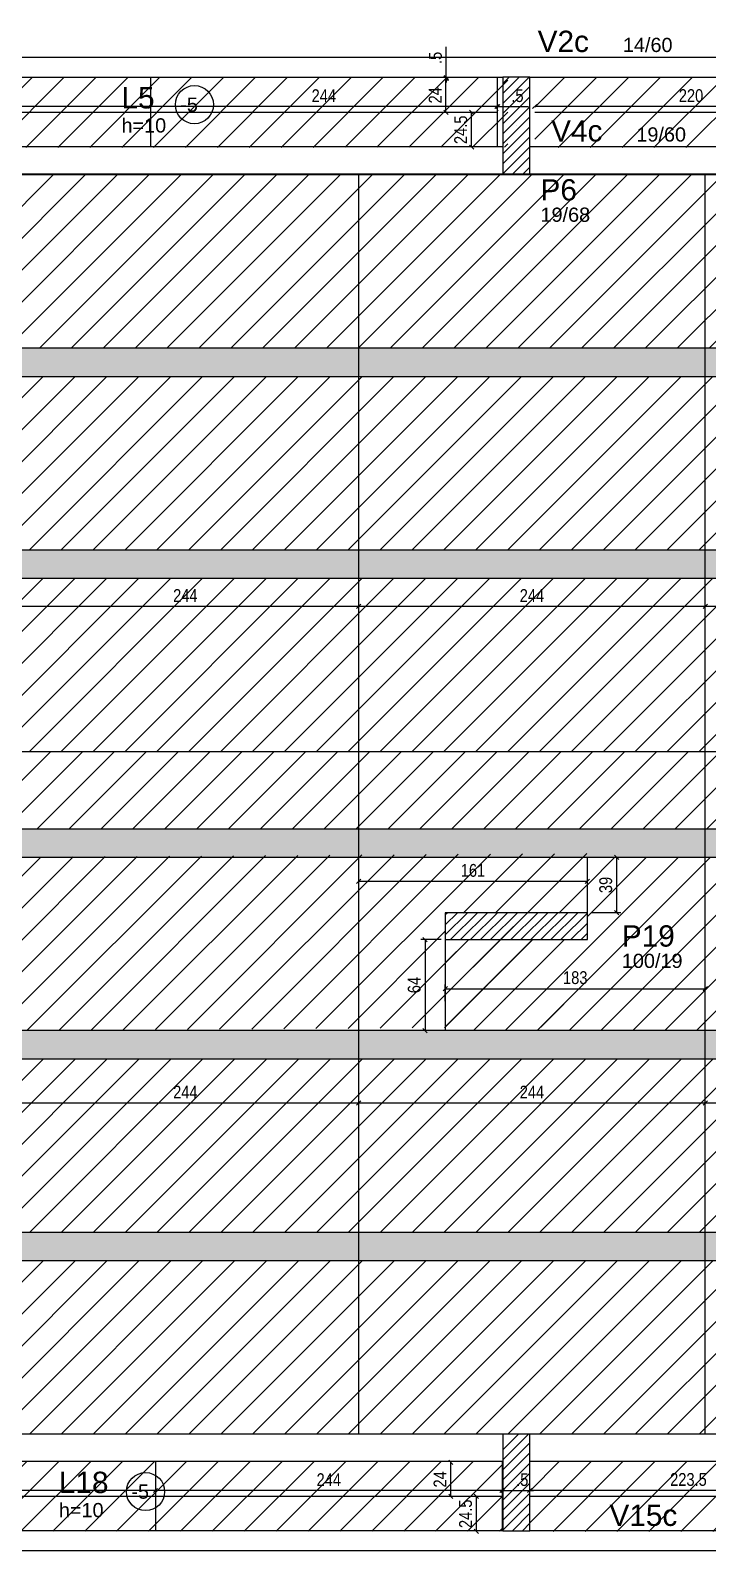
# Model space of a CAD drawing. Extents: x 2335 to 8663, y 180 to 3801.
# Drawn here: x 6322 to 6799, y 1742 to 2812 of the extents above; entities that cross this region are included whole.
import ezdxf

# ---------------------------------------------------------------- set-up
doc = ezdxf.new("R2010")
doc.units = 0
for name, color, linetype in [('3', 3, 'Continuous'), ('4', 4, 'Continuous'), ('8', 8, 'Continuous'), ('ES-VIGA', 3, 'Continuous'), ('L-D', 2, 'Continuous'), ('L-N', 4, 'Continuous'), ('Painéis', 200, 'Continuous'), ('Pilares', 5, 'Continuous'), ('VIG-D', 2, 'Continuous')]:
    doc.layers.add(name, color=color, linetype=linetype)
doc.layers.add('Hachura', color=251, linetype='Continuous', lineweight=9)
doc.layers.add('REAPROVEITAMENTO', color=251, linetype='Continuous', lineweight=9)
doc.styles.add('COTA TECNICA-50', font='techl___.ttf', dxfattribs={"height": 9})
doc.styles.get("Standard").update_dxf_attribs({"font": 'arial.ttf'})
doc.dimstyles.new('COTA PAINEL-50', dxfattribs={"dimtxt": 9, "dimasz": 3, "dimexe": 3, "dimexo": 3, "dimgap": 3, "dimtad": 1, "dimdec": 1, "dimzin": 12, "dimdsep": 46, "dimtxsty": 'COTA TECNICA-50', "dimblk1": 'OBLIQUE', "dimblk2": 'OBLIQUE', "dimsah": 1, "dimcen": 0.9, "dimclrd": 4, "dimclre": 4, "dimclrt": 240, "dimadec": 1, "dimazin": 3, "dimtfac": 1, "dimtdec": 1, "dimtmove": 0, "dimatfit": 3, "dimfxl": 1, "dimtolj": 1, "dimtzin": 12, "dimarcsym": 0})
pattern_1 = [(45, (-39.48, -210.253), (-11.22532, 11.22532), [])]

# ---------------------------------------------------------------- blocks, each defined once
blk = doc.blocks.new('_Oblique')
at = {"color": 0, "linetype": 'ByBlock', "lineweight": -2}
blk.add_line((-0.5, -0.5), (0.5, 0.5), dxfattribs=at)
blk = doc.blocks.new('*D251')
at = {"layer": 'Defpoints', "color": 0, "transparency": 16777216}
for p in [(6714.4, 2230), (6735.1, 2230), (6714.4, 2191)]:
    blk.add_point(p, dxfattribs=at)
at = {"layer": 'Painéis', "color": 4, "lineweight": -2, "transparency": 16777216}
for p, q in [((6717.4, 2230), (6738.1, 2230)), ((6735.1, 2191), (6735.1, 2230)), ((6717.4, 2191), (6738.1, 2191))]:
    blk.add_line(p, q, dxfattribs=at)
at = {"layer": 'Painéis', "color": 4, "lineweight": -2, "transparency": 16777216, "xscale": 3, "yscale": 3, "zscale": 3}
for p, rotation in [((6735.1, 2230), 90), ((6735.1, 2191), 270)]:
    blk.add_blockref('_Oblique', p, dxfattribs=dict(at, rotation=rotation))
at = {"layer": 'Painéis', "color": 240, "transparency": 16777216, "insert": (6727.4, 2210.5), "char_height": 9, "attachment_point": 5, "rotation": 90, "style": 'COTA TECNICA-50'}
blk.add_mtext('\\A1;39', dxfattribs=at)
blk = doc.blocks.new('*D207')
at = {"layer": 'Defpoints', "color": 0, "transparency": 16777216}
for p in [(6309.4, 2057.1), (6553.4, 2057.1), (6553.4, 2057.1)]:
    blk.add_point(p, dxfattribs=at)
at = {"layer": 'Painéis', "color": 4, "lineweight": -2, "transparency": 16777216}
blk.add_line((6309.4, 2057.1), (6553.4, 2057.1), dxfattribs=at)
at = {"layer": 'Painéis', "color": 4, "lineweight": -2, "transparency": 16777216, "xscale": 3, "yscale": 3, "zscale": 3, "rotation": 180}
blk.add_blockref('_Oblique', (6309.4, 2057.1), dxfattribs=at)
at = {"layer": 'Painéis', "color": 4, "lineweight": -2, "transparency": 16777216, "xscale": 3, "yscale": 3, "zscale": 3}
blk.add_blockref('_Oblique', (6553.4, 2057.1), dxfattribs=at)
at = {"layer": 'Painéis', "color": 240, "transparency": 16777216, "insert": (6431.4, 2064.7), "char_height": 9, "attachment_point": 5, "style": 'COTA TECNICA-50'}
blk.add_mtext('\\A1;244', dxfattribs=at)
blk = doc.blocks.new('*D208')
at = {"layer": 'Defpoints', "color": 0, "transparency": 16777216}
for p in [(6553.4, 2057.1), (6797.4, 2057.1), (6797.4, 2057.1)]:
    blk.add_point(p, dxfattribs=at)
at = {"layer": 'Painéis', "color": 4, "lineweight": -2, "transparency": 16777216}
blk.add_line((6553.4, 2057.1), (6797.4, 2057.1), dxfattribs=at)
at = {"layer": 'Painéis', "color": 4, "lineweight": -2, "transparency": 16777216, "xscale": 3, "yscale": 3, "zscale": 3, "rotation": 180}
blk.add_blockref('_Oblique', (6553.4, 2057.1), dxfattribs=at)
at = {"layer": 'Painéis', "color": 4, "lineweight": -2, "transparency": 16777216, "xscale": 3, "yscale": 3, "zscale": 3}
blk.add_blockref('_Oblique', (6797.4, 2057.1), dxfattribs=at)
at = {"layer": 'Painéis', "color": 240, "transparency": 16777216, "insert": (6675.4, 2064.7), "char_height": 9, "attachment_point": 5, "style": 'COTA TECNICA-50'}
blk.add_mtext('\\A1;244', dxfattribs=at)
blk = doc.blocks.new('*D209')
at = {"layer": 'Defpoints', "color": 0, "transparency": 16777216}
for p in [(6797.4, 2057.1), (7041.4, 2057.1), (7041.4, 2057.1)]:
    blk.add_point(p, dxfattribs=at)
at = {"layer": 'Painéis', "color": 4, "lineweight": -2, "transparency": 16777216}
blk.add_line((6797.4, 2057.1), (7041.4, 2057.1), dxfattribs=at)
at = {"layer": 'Painéis', "color": 4, "lineweight": -2, "transparency": 16777216, "xscale": 3, "yscale": 3, "zscale": 3, "rotation": 180}
blk.add_blockref('_Oblique', (6797.4, 2057.1), dxfattribs=at)
at = {"layer": 'Painéis', "color": 4, "lineweight": -2, "transparency": 16777216, "xscale": 3, "yscale": 3, "zscale": 3}
blk.add_blockref('_Oblique', (7041.4, 2057.1), dxfattribs=at)
at = {"layer": 'Painéis', "color": 240, "transparency": 16777216, "insert": (6919.4, 2064.7), "char_height": 9, "attachment_point": 5, "style": 'COTA TECNICA-50'}
blk.add_mtext('\\A1;244', dxfattribs=at)
blk = doc.blocks.new('*D58')
at = {"layer": 'Defpoints', "color": 0, "transparency": 16777216}
for p in [(6309.4, 2406.6), (6553.4, 2406.6), (6553.4, 2406.6)]:
    blk.add_point(p, dxfattribs=at)
at = {"layer": 'Painéis', "color": 4, "lineweight": -2, "transparency": 16777216}
blk.add_line((6309.4, 2406.6), (6553.4, 2406.6), dxfattribs=at)
at = {"layer": 'Painéis', "color": 4, "lineweight": -2, "transparency": 16777216, "xscale": 3, "yscale": 3, "zscale": 3, "rotation": 180}
blk.add_blockref('_Oblique', (6309.4, 2406.6), dxfattribs=at)
at = {"layer": 'Painéis', "color": 4, "lineweight": -2, "transparency": 16777216, "xscale": 3, "yscale": 3, "zscale": 3}
blk.add_blockref('_Oblique', (6553.4, 2406.6), dxfattribs=at)
at = {"layer": 'Painéis', "color": 240, "transparency": 16777216, "insert": (6431.4, 2414.2), "char_height": 9, "attachment_point": 5, "style": 'COTA TECNICA-50'}
blk.add_mtext('\\A1;244', dxfattribs=at)
blk = doc.blocks.new('*D59')
at = {"layer": 'Defpoints', "color": 0, "transparency": 16777216}
for p in [(6553.4, 2406.6), (6797.4, 2406.6), (6797.4, 2406.6)]:
    blk.add_point(p, dxfattribs=at)
at = {"layer": 'Painéis', "color": 4, "lineweight": -2, "transparency": 16777216}
blk.add_line((6553.4, 2406.6), (6797.4, 2406.6), dxfattribs=at)
at = {"layer": 'Painéis', "color": 4, "lineweight": -2, "transparency": 16777216, "xscale": 3, "yscale": 3, "zscale": 3, "rotation": 180}
blk.add_blockref('_Oblique', (6553.4, 2406.6), dxfattribs=at)
at = {"layer": 'Painéis', "color": 4, "lineweight": -2, "transparency": 16777216, "xscale": 3, "yscale": 3, "zscale": 3}
blk.add_blockref('_Oblique', (6797.4, 2406.6), dxfattribs=at)
at = {"layer": 'Painéis', "color": 240, "transparency": 16777216, "insert": (6675.4, 2414.2), "char_height": 9, "attachment_point": 5, "style": 'COTA TECNICA-50'}
blk.add_mtext('\\A1;244', dxfattribs=at)
blk = doc.blocks.new('*D60')
at = {"layer": 'Defpoints', "color": 0, "transparency": 16777216}
for p in [(6797.4, 2406.6), (7041.4, 2406.6), (7041.4, 2406.6)]:
    blk.add_point(p, dxfattribs=at)
at = {"layer": 'Painéis', "color": 4, "lineweight": -2, "transparency": 16777216}
blk.add_line((6797.4, 2406.6), (7041.4, 2406.6), dxfattribs=at)
at = {"layer": 'Painéis', "color": 4, "lineweight": -2, "transparency": 16777216, "xscale": 3, "yscale": 3, "zscale": 3, "rotation": 180}
blk.add_blockref('_Oblique', (6797.4, 2406.6), dxfattribs=at)
at = {"layer": 'Painéis', "color": 4, "lineweight": -2, "transparency": 16777216, "xscale": 3, "yscale": 3, "zscale": 3}
blk.add_blockref('_Oblique', (7041.4, 2406.6), dxfattribs=at)
at = {"layer": 'Painéis', "color": 240, "transparency": 16777216, "insert": (6919.4, 2414.2), "char_height": 9, "attachment_point": 5, "style": 'COTA TECNICA-50'}
blk.add_mtext('\\A1;244', dxfattribs=at)
blk = doc.blocks.new('*D213')
at = {"layer": 'Defpoints', "color": 0, "transparency": 16777216}
for p in [(6553.4, 2213.1), (6714.4, 2213.2), (6714.4, 2213.1)]:
    blk.add_point(p, dxfattribs=at)
at = {"layer": 'Painéis', "color": 4, "lineweight": -2, "transparency": 16777216}
for p, q in [((6553.4, 2213.1), (6714.4, 2213.1)), ((6714.4, 2210.2), (6714.4, 2210.1))]:
    blk.add_line(p, q, dxfattribs=at)
at = {"layer": 'Painéis', "color": 4, "lineweight": -2, "transparency": 16777216, "xscale": 3, "yscale": 3, "zscale": 3, "rotation": 180}
blk.add_blockref('_Oblique', (6553.4, 2213.1), dxfattribs=at)
at = {"layer": 'Painéis', "color": 4, "lineweight": -2, "transparency": 16777216, "xscale": 3, "yscale": 3, "zscale": 3}
blk.add_blockref('_Oblique', (6714.4, 2213.1), dxfattribs=at)
at = {"layer": 'Painéis', "color": 240, "transparency": 16777216, "insert": (6633.9, 2220.7), "char_height": 9, "attachment_point": 5, "style": 'COTA TECNICA-50'}
blk.add_mtext('\\A1;161', dxfattribs=at)
blk = doc.blocks.new('*D215')
at = {"layer": 'Defpoints', "color": 0, "transparency": 16777216}
for p in [(6614.4, 2172), (6600.2, 2108), (6614.4, 2108)]:
    blk.add_point(p, dxfattribs=at)
at = {"layer": 'Painéis', "color": 4, "lineweight": -2, "transparency": 16777216}
for p, q in [((6611.4, 2172), (6597.2, 2172)), ((6600.2, 2172), (6600.2, 2108)), ((6611.4, 2108), (6597.2, 2108))]:
    blk.add_line(p, q, dxfattribs=at)
at = {"layer": 'Painéis', "color": 4, "lineweight": -2, "transparency": 16777216, "xscale": 3, "yscale": 3, "zscale": 3}
for p, rotation in [((6600.2, 2172), 90), ((6600.2, 2108), 270)]:
    blk.add_blockref('_Oblique', p, dxfattribs=dict(at, rotation=rotation))
at = {"layer": 'Painéis', "color": 240, "transparency": 16777216, "insert": (6592.6, 2140), "char_height": 9, "attachment_point": 5, "rotation": 90, "style": 'COTA TECNICA-50'}
blk.add_mtext('\\A1;64', dxfattribs=at)
blk = doc.blocks.new('*D216')
at = {"layer": 'Defpoints', "color": 0, "transparency": 16777216}
for p in [(6797.4, 2137.5), (6614.4, 2125.6), (6797.4, 2125.6)]:
    blk.add_point(p, dxfattribs=at)
at = {"layer": 'Painéis', "color": 4, "lineweight": -2, "transparency": 16777216}
for p, q in [((6614.4, 2128.6), (6614.4, 2140.5)), ((6797.4, 2128.6), (6797.4, 2140.5)), ((6614.4, 2137.5), (6797.4, 2137.5))]:
    blk.add_line(p, q, dxfattribs=at)
at = {"layer": 'Painéis', "color": 4, "lineweight": -2, "transparency": 16777216, "xscale": 3, "yscale": 3, "zscale": 3, "rotation": 180}
blk.add_blockref('_Oblique', (6614.4, 2137.5), dxfattribs=at)
at = {"layer": 'Painéis', "color": 4, "lineweight": -2, "transparency": 16777216, "xscale": 3, "yscale": 3, "zscale": 3}
blk.add_blockref('_Oblique', (6797.4, 2137.5), dxfattribs=at)
at = {"layer": 'Painéis', "color": 240, "transparency": 16777216, "insert": (6705.9, 2145.2), "char_height": 9, "attachment_point": 5, "style": 'COTA TECNICA-50'}
blk.add_mtext('\\A1;183', dxfattribs=at)
blk = doc.blocks.new('*D163')
at = {"layer": 'Defpoints', "color": 0, "transparency": 16777216}
for p in [(6636.3, 1780.1), (6636.3, 1780.1), (6636.3, 1755.6)]:
    blk.add_point(p, dxfattribs=at)
at = {"layer": 'Painéis', "color": 4, "lineweight": -2, "transparency": 16777216}
blk.add_line((6636.3, 1755.6), (6636.3, 1780.1), dxfattribs=at)
at = {"layer": 'Painéis', "color": 4, "lineweight": -2, "transparency": 16777216, "xscale": 3, "yscale": 3, "zscale": 3}
for p, rotation in [((6636.3, 1780.1), 90), ((6636.3, 1755.6), 270)]:
    blk.add_blockref('_Oblique', p, dxfattribs=dict(at, rotation=rotation))
at = {"layer": 'Painéis', "color": 240, "transparency": 16777216, "insert": (6628.7, 1767.9), "char_height": 9, "attachment_point": 5, "rotation": 90, "style": 'COTA TECNICA-50'}
blk.add_mtext('\\A1;24.5', dxfattribs=at)
blk = doc.blocks.new('*D164')
at = {"layer": 'Defpoints', "color": 0, "transparency": 16777216}
for p in [(6618.3, 1804.1), (6618.3, 1804.1), (6618.3, 1780.1)]:
    blk.add_point(p, dxfattribs=at)
at = {"layer": 'Painéis', "color": 4, "lineweight": -2, "transparency": 16777216}
blk.add_line((6618.3, 1780.1), (6618.3, 1804.1), dxfattribs=at)
at = {"layer": 'Painéis', "color": 4, "lineweight": -2, "transparency": 16777216, "xscale": 3, "yscale": 3, "zscale": 3}
for p, rotation in [((6618.3, 1804.1), 90), ((6618.3, 1780.1), 270)]:
    blk.add_blockref('_Oblique', p, dxfattribs=dict(at, rotation=rotation))
at = {"layer": 'Painéis', "color": 240, "transparency": 16777216, "insert": (6610.7, 1792.1), "char_height": 9, "attachment_point": 5, "rotation": 90, "style": 'COTA TECNICA-50'}
blk.add_mtext('\\A1;24', dxfattribs=at)
blk = doc.blocks.new('*D260')
at = {"layer": 'Defpoints', "color": 0, "transparency": 16777216}
for p in [(6654.4, 1784.5), (6654.9, 1784.5), (6654.9, 1784.3)]:
    blk.add_point(p, dxfattribs=at)
at = {"layer": 'Painéis', "color": 4, "lineweight": -2, "transparency": 16777216}
for p, q in [((6654.4, 1784.3), (6651.4, 1784.3)), ((6654.4, 1784.3), (6654.9, 1784.3)), ((6654.4, 1781.5), (6654.4, 1781.3)), ((6654.9, 1784.3), (6676.4, 1784.3)), ((6654.9, 1781.5), (6654.9, 1781.3))]:
    blk.add_line(p, q, dxfattribs=at)
at = {"layer": 'Painéis', "color": 4, "lineweight": -2, "transparency": 16777216, "xscale": 3, "yscale": 3, "zscale": 3}
blk.add_blockref('_Oblique', (6654.4, 1784.3), dxfattribs=at)
at = {"layer": 'Painéis', "color": 4, "lineweight": -2, "transparency": 16777216, "xscale": 3, "yscale": 3, "zscale": 3, "rotation": 180}
blk.add_blockref('_Oblique', (6654.9, 1784.3), dxfattribs=at)
at = {"layer": 'Painéis', "color": 240, "transparency": 16777216, "insert": (6668.6, 1791.9), "char_height": 9, "attachment_point": 5, "style": 'COTA TECNICA-50'}
blk.add_mtext('\\A1;.5', dxfattribs=at)
blk = doc.blocks.new('*D261')
at = {"layer": 'Defpoints', "color": 0, "transparency": 16777216}
for p in [(6410.4, 1784.3), (6410.4, 1784.3), (6654.4, 1784.3)]:
    blk.add_point(p, dxfattribs=at)
at = {"layer": 'Painéis', "color": 4, "lineweight": -2, "transparency": 16777216}
blk.add_line((6654.4, 1784.3), (6410.4, 1784.3), dxfattribs=at)
at = {"layer": 'Painéis', "color": 4, "lineweight": -2, "transparency": 16777216, "xscale": 3, "yscale": 3, "zscale": 3, "rotation": 180}
blk.add_blockref('_Oblique', (6410.4, 1784.3), dxfattribs=at)
at = {"layer": 'Painéis', "color": 4, "lineweight": -2, "transparency": 16777216, "xscale": 3, "yscale": 3, "zscale": 3}
blk.add_blockref('_Oblique', (6654.4, 1784.3), dxfattribs=at)
at = {"layer": 'Painéis', "color": 240, "transparency": 16777216, "insert": (6532.4, 1791.9), "char_height": 9, "attachment_point": 5, "style": 'COTA TECNICA-50'}
blk.add_mtext('\\A1;244', dxfattribs=at)
blk = doc.blocks.new('*D165')
at = {"layer": 'Defpoints', "color": 0, "transparency": 16777216}
for p in [(6186.9, 1784.3), (6186.9, 1784.3), (6410.4, 1784.3)]:
    blk.add_point(p, dxfattribs=at)
at = {"layer": 'Painéis', "color": 4, "lineweight": -2, "transparency": 16777216}
blk.add_line((6410.4, 1784.3), (6186.9, 1784.3), dxfattribs=at)
at = {"layer": 'Painéis', "color": 4, "lineweight": -2, "transparency": 16777216, "xscale": 3, "yscale": 3, "zscale": 3, "rotation": 180}
blk.add_blockref('_Oblique', (6186.9, 1784.3), dxfattribs=at)
at = {"layer": 'Painéis', "color": 4, "lineweight": -2, "transparency": 16777216, "xscale": 3, "yscale": 3, "zscale": 3}
blk.add_blockref('_Oblique', (6410.4, 1784.3), dxfattribs=at)
at = {"layer": 'Painéis', "color": 240, "transparency": 16777216, "insert": (6298.6, 1792), "char_height": 9, "attachment_point": 5, "style": 'COTA TECNICA-50'}
blk.add_mtext('\\A1;223.5', dxfattribs=at)
blk = doc.blocks.new('*D169')
at = {"layer": 'Defpoints', "color": 0, "transparency": 16777216}
for p in [(6673.9, 1784.3), (6673.9, 1784.3), (6897.4, 1784.3)]:
    blk.add_point(p, dxfattribs=at)
at = {"layer": 'Painéis', "color": 4, "lineweight": -2, "transparency": 16777216}
blk.add_line((6897.4, 1784.3), (6673.9, 1784.3), dxfattribs=at)
at = {"layer": 'Painéis', "color": 4, "lineweight": -2, "transparency": 16777216, "xscale": 3, "yscale": 3, "zscale": 3, "rotation": 180}
blk.add_blockref('_Oblique', (6673.9, 1784.3), dxfattribs=at)
at = {"layer": 'Painéis', "color": 4, "lineweight": -2, "transparency": 16777216, "xscale": 3, "yscale": 3, "zscale": 3}
blk.add_blockref('_Oblique', (6897.4, 1784.3), dxfattribs=at)
at = {"layer": 'Painéis', "color": 240, "transparency": 16777216, "insert": (6785.6, 1792), "char_height": 9, "attachment_point": 5, "style": 'COTA TECNICA-50'}
blk.add_mtext('\\A1;223.5', dxfattribs=at)
blk = doc.blocks.new('*D173')
at = {"layer": 'Defpoints', "color": 0, "transparency": 16777216}
for p in [(6677.4, 2758.4), (6677.4, 2758.4), (6897.4, 2758.4)]:
    blk.add_point(p, dxfattribs=at)
at = {"layer": 'Painéis', "color": 4, "lineweight": -2, "transparency": 16777216}
blk.add_line((6897.4, 2758.4), (6677.4, 2758.4), dxfattribs=at)
at = {"layer": 'Painéis', "color": 4, "lineweight": -2, "transparency": 16777216, "xscale": 3, "yscale": 3, "zscale": 3, "rotation": 180}
blk.add_blockref('_Oblique', (6677.4, 2758.4), dxfattribs=at)
at = {"layer": 'Painéis', "color": 4, "lineweight": -2, "transparency": 16777216, "xscale": 3, "yscale": 3, "zscale": 3}
blk.add_blockref('_Oblique', (6897.4, 2758.4), dxfattribs=at)
at = {"layer": 'Painéis', "color": 240, "transparency": 16777216, "insert": (6787.4, 2766), "char_height": 9, "attachment_point": 5, "style": 'COTA TECNICA-50'}
blk.add_mtext('\\A1;220', dxfattribs=at)
blk = doc.blocks.new('*D174')
at = {"layer": 'Defpoints', "color": 0, "transparency": 16777216}
for p in [(6632.9, 2754.3), (6632.9, 2754.3), (6632.9, 2729.8)]:
    blk.add_point(p, dxfattribs=at)
at = {"layer": 'Painéis', "color": 4, "lineweight": -2, "transparency": 16777216}
blk.add_line((6632.9, 2729.8), (6632.9, 2754.3), dxfattribs=at)
at = {"layer": 'Painéis', "color": 4, "lineweight": -2, "transparency": 16777216, "xscale": 3, "yscale": 3, "zscale": 3}
for p, rotation in [((6632.9, 2754.3), 90), ((6632.9, 2729.8), 270)]:
    blk.add_blockref('_Oblique', p, dxfattribs=dict(at, rotation=rotation))
at = {"layer": 'Painéis', "color": 240, "transparency": 16777216, "insert": (6625.3, 2742), "char_height": 9, "attachment_point": 5, "rotation": 90, "style": 'COTA TECNICA-50'}
blk.add_mtext('\\A1;24.5', dxfattribs=at)
blk = doc.blocks.new('*D175')
at = {"layer": 'Defpoints', "color": 0, "transparency": 16777216}
for p in [(6614.9, 2778.3), (6614.9, 2778.3), (6614.9, 2754.3)]:
    blk.add_point(p, dxfattribs=at)
at = {"layer": 'Painéis', "color": 4, "lineweight": -2, "transparency": 16777216}
blk.add_line((6614.9, 2754.3), (6614.9, 2778.3), dxfattribs=at)
at = {"layer": 'Painéis', "color": 4, "lineweight": -2, "transparency": 16777216, "xscale": 3, "yscale": 3, "zscale": 3}
for p, rotation in [((6614.9, 2778.3), 90), ((6614.9, 2754.3), 270)]:
    blk.add_blockref('_Oblique', p, dxfattribs=dict(at, rotation=rotation))
at = {"layer": 'Painéis', "color": 240, "transparency": 16777216, "insert": (6607.3, 2766.3), "char_height": 9, "attachment_point": 5, "rotation": 90, "style": 'COTA TECNICA-50'}
blk.add_mtext('\\A1;24', dxfattribs=at)
blk = doc.blocks.new('*D176')
at = {"layer": 'Defpoints', "color": 0, "transparency": 16777216}
for p in [(6615.1, 2778.8), (6615.1, 2778.8), (6615.1, 2778.3)]:
    blk.add_point(p, dxfattribs=at)
at = {"layer": 'Painéis', "color": 4, "lineweight": -2, "transparency": 16777216}
for p, q in [((6615.1, 2778.8), (6615.1, 2800.4)), ((6615.1, 2778.3), (6615.1, 2778.8)), ((6615.1, 2778.3), (6615.1, 2775.3))]:
    blk.add_line(p, q, dxfattribs=at)
at = {"layer": 'Painéis', "color": 4, "lineweight": -2, "transparency": 16777216, "xscale": 3, "yscale": 3, "zscale": 3}
for p, rotation in [((6615.1, 2778.8), 270), ((6615.1, 2778.3), 90)]:
    blk.add_blockref('_Oblique', p, dxfattribs=dict(at, rotation=rotation))
at = {"layer": 'Painéis', "color": 240, "transparency": 16777216, "insert": (6607.5, 2792.6), "char_height": 9, "attachment_point": 5, "rotation": 90, "style": 'COTA TECNICA-50'}
blk.add_mtext('\\A1;.5', dxfattribs=at)
blk = doc.blocks.new('*D266')
at = {"layer": 'Defpoints', "color": 0, "transparency": 16777216}
for p in [(6650.9, 2758.7), (6651.4, 2758.7), (6651.4, 2758.4)]:
    blk.add_point(p, dxfattribs=at)
at = {"layer": 'Painéis', "color": 4, "lineweight": -2, "transparency": 16777216}
for p, q in [((6650.9, 2758.4), (6647.9, 2758.4)), ((6650.9, 2758.4), (6651.4, 2758.4)), ((6650.9, 2755.7), (6650.9, 2755.4)), ((6651.4, 2758.4), (6673, 2758.4)), ((6651.4, 2755.7), (6651.4, 2755.4))]:
    blk.add_line(p, q, dxfattribs=at)
at = {"layer": 'Painéis', "color": 4, "lineweight": -2, "transparency": 16777216, "xscale": 3, "yscale": 3, "zscale": 3}
blk.add_blockref('_Oblique', (6650.9, 2758.4), dxfattribs=at)
at = {"layer": 'Painéis', "color": 4, "lineweight": -2, "transparency": 16777216, "xscale": 3, "yscale": 3, "zscale": 3, "rotation": 180}
blk.add_blockref('_Oblique', (6651.4, 2758.4), dxfattribs=at)
at = {"layer": 'Painéis', "color": 240, "transparency": 16777216, "insert": (6665.2, 2766), "char_height": 9, "attachment_point": 5, "style": 'COTA TECNICA-50'}
blk.add_mtext('\\A1;.5', dxfattribs=at)
blk = doc.blocks.new('*D267')
at = {"layer": 'Defpoints', "color": 0, "transparency": 16777216}
for p in [(6406.9, 2758.4), (6406.9, 2758.4), (6650.9, 2758.4)]:
    blk.add_point(p, dxfattribs=at)
at = {"layer": 'Painéis', "color": 4, "lineweight": -2, "transparency": 16777216}
blk.add_line((6650.9, 2758.4), (6406.9, 2758.4), dxfattribs=at)
at = {"layer": 'Painéis', "color": 4, "lineweight": -2, "transparency": 16777216, "xscale": 3, "yscale": 3, "zscale": 3, "rotation": 180}
blk.add_blockref('_Oblique', (6406.9, 2758.4), dxfattribs=at)
at = {"layer": 'Painéis', "color": 4, "lineweight": -2, "transparency": 16777216, "xscale": 3, "yscale": 3, "zscale": 3}
blk.add_blockref('_Oblique', (6650.9, 2758.4), dxfattribs=at)
at = {"layer": 'Painéis', "color": 240, "transparency": 16777216, "insert": (6528.9, 2766), "char_height": 9, "attachment_point": 5, "style": 'COTA TECNICA-50'}
blk.add_mtext('\\A1;244', dxfattribs=at)
blk = doc.blocks.new('*D177')
at = {"layer": 'Defpoints', "color": 0, "transparency": 16777216}
for p in [(6190.4, 2758.4), (6190.4, 2758.4), (6406.9, 2758.4)]:
    blk.add_point(p, dxfattribs=at)
at = {"layer": 'Painéis', "color": 4, "lineweight": -2, "transparency": 16777216}
blk.add_line((6406.9, 2758.4), (6190.4, 2758.4), dxfattribs=at)
at = {"layer": 'Painéis', "color": 4, "lineweight": -2, "transparency": 16777216, "xscale": 3, "yscale": 3, "zscale": 3, "rotation": 180}
blk.add_blockref('_Oblique', (6190.4, 2758.4), dxfattribs=at)
at = {"layer": 'Painéis', "color": 4, "lineweight": -2, "transparency": 16777216, "xscale": 3, "yscale": 3, "zscale": 3}
blk.add_blockref('_Oblique', (6406.9, 2758.4), dxfattribs=at)
at = {"layer": 'Painéis', "color": 240, "transparency": 16777216, "insert": (6298.7, 2766), "char_height": 9, "attachment_point": 5, "style": 'COTA TECNICA-50'}
blk.add_mtext('\\A1;216.5', dxfattribs=at)

msp = doc.modelspace()

# ---------------------------------------------------------------- hatches: boundary and pattern name
at = {"layer": 'Hachura', "linetype": 'ByBlock'}
h = msp.add_hatch(color=256, dxfattribs=at)
h.dxf.hatch_style = 1
h.paths.add_polyline_path([(7631.94, 2568.44), (7631.94, 2588.47), (5699.94, 2588.47), (5699.94, 2568.44)])
h = msp.add_hatch(color=256, dxfattribs=at)
h.dxf.hatch_style = 1
h.paths.add_polyline_path([(7631.93, 2446.47), (7631.93, 2426.44), (5699.94, 2426.44), (5699.94, 2446.47)])
h = msp.add_hatch(color=256, dxfattribs=at)
h.dxf.hatch_style = 1
h.paths.add_polyline_path([(7304.43, 2249.97), (7304.43, 2229.94), (7529.43, 2229.94), (7529.43, 2249.97)])
h.paths.add_polyline_path([(7285.43, 2229.94), (7285.43, 2249.97), (5699.94, 2249.97), (5699.94, 2229.94)])
h = msp.add_hatch(color=256, dxfattribs=at)
h.dxf.hatch_style = 1
h.paths.add_polyline_path([(7631.93, 2107.98), (7631.93, 2087.94), (5699.94, 2087.94), (5699.94, 2107.98)])
h = msp.add_hatch(color=256, dxfattribs=at)
h.dxf.hatch_style = 1
h.paths.add_polyline_path([(7631.93, 1965.98), (7631.93, 1945.94), (5699.94, 1945.94), (5699.94, 1965.98)])
at = {"layer": 'REAPROVEITAMENTO', "linetype": 'ByBlock'}
h = msp.add_hatch(dxfattribs=at)
h.set_pattern_fill('ANSI31', color=256, scale=5, style=2)
h.set_pattern_definition([(45, (1564.879, -94.025), (-11.22532, 11.22532), [])])
h.paths.add_polyline_path([(6658.44, 2778.84), (6190.44, 2778.63), (6190.44, 2729.51), (6658.44, 2729.72)])
h = msp.add_hatch(dxfattribs=at)
h.set_pattern_fill('ANSI31', color=256, scale=5, style=2)
h.set_pattern_definition([(45, (2051.879, -94.066), (-11.22532, 11.22532), [])])
h.paths.add_polyline_path([(7145.45, 2778.8), (6677.44, 2778.59), (6677.44, 2729.47), (7145.44, 2729.68)])
h = msp.add_hatch(dxfattribs=at)
h.set_pattern_fill('ANSI31', color=256, scale=5, style=2)
h.set_pattern_definition(pattern_1)
h.paths.add_polyline_path([(7632.44, 2710.47), (5699.94, 2710.47), (5699.94, 2659.47), (5699.94, 2588.47), (7632.44, 2588.47)])
h = msp.add_hatch(dxfattribs=at)
h.set_pattern_fill('ANSI31', color=256, scale=5, style=2)
h.set_pattern_definition(pattern_1)
h.paths.add_polyline_path([(7632.44, 2568.47), (5699.94, 2568.47), (5699.94, 2561.97), (5699.94, 2446.47), (7632.44, 2446.47)])
h = msp.add_hatch(dxfattribs=at)
h.set_pattern_fill('ANSI31', color=256, scale=5, style=2)
h.set_pattern_definition([(45, (-39.48, -352.253), (-11.22532, 11.22532), [])])
h.paths.add_polyline_path([(7285.43, 2426.47), (5699.94, 2426.47), (5699.94, 2419.97), (5699.94, 2304.47), (7285.43, 2304.47)])
h = msp.add_hatch(dxfattribs=at)
h.set_pattern_fill('ANSI31', color=256, scale=5, style=2)
h.set_pattern_definition(pattern_1)
h.paths.add_polyline_path([(7285.44, 2304.38), (5699.94, 2304.47), (5699.94, 2249.97), (7285.44, 2249.97)])
h = msp.add_hatch(dxfattribs=at)
h.set_pattern_fill('ANSI31', color=256, scale=5, style=2)
h.set_pattern_definition(pattern_1)
h.paths.add_polyline_path([(6643.63, 2190.68), (6650.7, 2190.68), (6631.7, 2171.68), (6624.63, 2171.68)])
h.paths.add_polyline_path([(6622.42, 2190.68), (6629.49, 2190.68), (6614.39, 2175.58), (6614.39, 2182.65)])
h.paths.add_polyline_path([(6681.2, 2171.68), (6674.13, 2171.68), (6693.13, 2190.68), (6700.2, 2190.68)])
h.paths.add_polyline_path([(6695.34, 2171.68), (6714.39, 2190.67), (6714.39, 2232.67), (6309.43, 2229.97), (6309.43, 2107.98), (6714.39, 2110.68), (6714.39, 2183.65), (6702.41, 2171.68)])
h = msp.add_hatch(dxfattribs=at)
h.set_pattern_fill('ANSI31', color=256, scale=5, style=2)
h.set_pattern_definition(pattern_1)
h.paths.add_polyline_path([(6797.43, 2229.97), (6714.43, 2229.97), (6714.43, 2190.97), (6714.43, 2171.97), (6614.43, 2171.97), (6614.43, 2107.98), (6797.43, 2107.98)])
h.paths.add_polyline_path([(6736.13, 2200.87), (6736.13, 2220.75), (6717.6, 2220.75), (6717.6, 2200.87)], flags=24)
h = msp.add_hatch(dxfattribs=at)
h.set_pattern_fill('ANSI31', color=256, scale=5, style=2)
h.set_pattern_definition(pattern_1)
h.paths.add_polyline_path([(7285.43, 2229.97), (6797.43, 2229.97), (6797.43, 2107.98), (7285.43, 2107.98)])
h.paths.add_polyline_path([(6987.52, 2157.15), (6987.52, 2180.07), (6968.99, 2180.07), (6968.99, 2157.15)], flags=16)
h = msp.add_hatch(dxfattribs=at)
h.set_pattern_fill('ANSI31', color=256, scale=5, style=2)
h.set_pattern_definition([(45, (-39.479, -690.748), (-11.22532, 11.22532), [])])
h.paths.add_polyline_path([(7631.93, 2087.98), (5699.94, 2087.98), (5699.94, 2081.48), (5699.94, 1965.98), (7631.93, 1965.98)])
h = msp.add_hatch(dxfattribs=at)
h.set_pattern_fill('ANSI31', color=256, scale=5, style=2)
h.set_pattern_definition([(45, (-39.479, -832.748), (-11.22532, 11.22532), [])])
h.paths.add_polyline_path([(5699.94, 1945.98), (5699.94, 1823.98), (7631.93, 1823.98), (7631.93, 1945.98)])
h = msp.add_hatch(dxfattribs=at)
h.set_pattern_fill('ANSI31', color=256, scale=5, style=2)
h.set_pattern_definition([(45, (1561.297, -1068.02), (-11.22532, 11.22532), [])])
h.paths.add_polyline_path([(6654.86, 1804.85), (6186.86, 1804.63), (6186.86, 1755.52), (6654.86, 1755.72)])
h = msp.add_hatch(dxfattribs=at)
h.set_pattern_fill('ANSI31', color=256, scale=5, style=2)
h.set_pattern_definition([(45, (2048.297, -1068.061), (-11.22532, 11.22532), [])])
h.paths.add_polyline_path([(7141.86, 1804.8), (6673.86, 1804.59), (6673.86, 1755.48), (7141.86, 1755.68)])

# ---------------------------------------------------------------- linework, layer by layer
at = {"layer": '3', "linetype": 'Continuous'}
for centre in [(6437.81, 2759.69), (6403.39, 1783.52)]:
    msp.add_circle(centre, 13.42, dxfattribs=at)
at = {"layer": '8', "linetype": 'Continuous'}
for p, q in [((6654.93, 2760.44), (6673.48, 2778.99)), ((6654.93, 2767.51), (6666.41, 2778.99)), ((6654.93, 2774.58), (6659.34, 2778.99)), ((6654.93, 2778.99), (6654.93, 2778.99)), ((6654.93, 2778.99), (6654.93, 2778.99)), ((6654.93, 2753.37), (6673.93, 2772.37)), ((6673.93, 2778.99), (6673.93, 2778.99)), ((6673.93, 2778.99), (6673.93, 2778.99)), ((6654.93, 2746.29), (6673.93, 2765.29)), ((6654.93, 2739.22), (6673.93, 2758.22)), ((6654.93, 2732.15), (6673.93, 2751.15)), ((6654.93, 2725.08), (6673.93, 2744.08)), ((6664.43, 2744.99), (6664.43, 2744.99)), ((6654.93, 2718.01), (6673.93, 2737.01)), ((6654.93, 2710.99), (6673.93, 2729.94)), ((6662.05, 2710.99), (6673.93, 2722.87)), ((6669.12, 2710.99), (6673.93, 2715.8)), ((6614.43, 2175.46), (6629.96, 2190.99)), ((6614.43, 2182.53), (6622.89, 2190.99)), ((6614.43, 2189.61), (6615.82, 2190.99)), ((6614.43, 2190.99), (6614.43, 2190.99)), ((6614.43, 2190.99), (6614.43, 2190.99)), ((6614.43, 2190.99), (6614.43, 2190.99)), ((6618.03, 2171.99), (6637.03, 2190.99)), ((6625.1, 2171.99), (6644.1, 2190.99)), ((6632.17, 2171.99), (6651.17, 2190.99)), ((6639.24, 2171.99), (6658.24, 2190.99)), ((6646.31, 2171.99), (6665.31, 2190.99)), ((6653.39, 2171.99), (6672.39, 2190.99)), ((6660.46, 2171.99), (6679.46, 2190.99)), ((6667.53, 2171.99), (6686.53, 2190.99)), ((6674.6, 2171.99), (6693.6, 2190.99)), ((6681.67, 2171.99), (6700.67, 2190.99)), ((6688.74, 2171.99), (6707.74, 2190.99)), ((6695.81, 2171.99), (6714.43, 2190.61)), ((6702.88, 2171.99), (6714.43, 2183.54)), ((6714.43, 2190.99), (6714.43, 2190.99)), ((6714.43, 2190.99), (6714.43, 2190.99)), ((6709.95, 2171.99), (6714.43, 2176.47)), ((6714.43, 2171.99), (6714.43, 2171.99)), ((6654.93, 1805.84), (6673.08, 1823.99)), ((6654.93, 1812.91), (6666.01, 1823.99)), ((6654.93, 1798.77), (6673.93, 1817.77)), ((6654.93, 1791.7), (6673.93, 1810.7)), ((6654.93, 1784.63), (6673.93, 1803.63)), ((6654.93, 1777.56), (6673.93, 1796.56)), ((6654.93, 1770.49), (6673.93, 1789.49)), ((6664.43, 1789.99), (6664.43, 1789.99)), ((6654.93, 1763.42), (6673.93, 1782.42)), ((6654.93, 1756.34), (6673.93, 1775.34)), ((6661.65, 1755.99), (6673.93, 1768.27)), ((6668.72, 1755.99), (6673.93, 1761.2))]:
    msp.add_line(p, q, dxfattribs=at)
at = {"layer": 'ES-VIGA', "linetype": 'Continuous'}
for points in [[(6664.43, 2792.99), (6177.43, 2792.99)], [(7141.94, 2792.99), (6664.43, 2792.99)], [(6186.93, 2778.99), (6654.93, 2778.99)], [(6673.93, 2778.99), (7141.94, 2778.99)], [(6654.93, 2729.99), (6186.93, 2729.99)], [(7141.94, 2729.99), (6673.93, 2729.99)], [(6186.93, 2710.99), (6654.93, 2710.99)], [(6673.93, 2710.99), (7141.94, 2710.99)], [(6654.93, 1823.99), (6186.93, 1823.99)], [(7141.94, 1823.99), (6673.93, 1823.99)], [(6186.93, 1804.99), (6654.93, 1804.99)], [(6673.93, 1804.99), (7141.94, 1804.99)], [(6654.93, 1755.99), (6186.93, 1755.99)], [(7141.94, 1755.99), (6673.93, 1755.99)], [(6177.43, 1741.99), (6664.43, 1741.99)], [(6664.43, 1741.99), (7141.94, 1741.99)]]:
    msp.add_lwpolyline(points, dxfattribs=at)
at = {"layer": 'Painéis'}
for p, q in [((6406.94, 2778.76), (6406.94, 2729.76)), ((6650.94, 2778.76), (6650.94, 2729.76)), ((6651.44, 2754.26), (6190.44, 2754.26)), ((7141.95, 2754.26), (6677.44, 2754.26)), ((5699.94, 2710.47), (7632.43, 2710.47)), ((6553.43, 1823.97), (6553.43, 2710.47)), ((6797.43, 1823.97), (6797.43, 2710.47)), ((5699.94, 2588.47), (7285.43, 2588.47)), ((5699.94, 2568.47), (7285.43, 2568.47)), ((5699.94, 2446.47), (7631.93, 2446.47)), ((5699.94, 2426.47), (7631.93, 2426.47)), ((5699.94, 2304.47), (7285.43, 2304.47)), ((5699.94, 2249.97), (7285.43, 2249.97)), ((5699.94, 2229.97), (7285.43, 2229.97)), ((6714.43, 2190.97), (6714.43, 2229.97)), ((6614.43, 2171.98), (6614.43, 2107.98)), ((7631.93, 2107.98), (5699.94, 2107.98)), ((7631.93, 2087.98), (5699.94, 2087.98)), ((7631.93, 1965.98), (5699.94, 1965.98)), ((7631.93, 1945.98), (5699.94, 1945.98)), ((7632.43, 1823.98), (5706.94, 1823.98)), ((6410.35, 1804.64), (6410.35, 1755.64)), ((6654.35, 1804.64), (6654.35, 1755.64)), ((6654.85, 1780.14), (6186.85, 1780.14)), ((7141.86, 1780.14), (6673.86, 1780.14))]:
    msp.add_line(p, q, dxfattribs=at)
at = {"layer": 'Pilares', "linetype": 'Continuous'}
for points in [[(6654.93, 2710.99), (6673.93, 2710.99), (6673.93, 2778.99), (6654.93, 2778.99), (6654.93, 2710.99)], [(6614.43, 2171.99), (6714.43, 2171.99), (6714.43, 2190.99), (6614.43, 2190.99), (6614.43, 2171.99)], [(6654.93, 1755.99), (6673.93, 1755.99), (6673.93, 1823.99), (6654.93, 1823.99), (6654.93, 1755.99)]]:
    msp.add_lwpolyline(points, dxfattribs=at)

# ---------------------------------------------------------------- texts
at = {"layer": '4', "linetype": 'Continuous'}
for s, p in [('V2c', (6679.43, 2796.74)), ('L5', (6386.45, 2757.1)), ('V4c', (6688.93, 2733.74)), ('L18', (6342.36, 1782.5)), ('V15c', (6729.99, 1759.36))]:
    msp.add_text(s, height=15, dxfattribs=at).set_placement(p)
at = {"layer": 'L-D', "linetype": 'Continuous'}
for p in [(6386.45, 2740.1), (6342.36, 1765.5)]:
    msp.add_text('h=10', height=10, dxfattribs=at).set_placement(p)
at = {"layer": 'L-N', "linetype": 'Continuous'}
for s, p in [('P6', (6681.43, 2692.24)), ('P19', (6738.7, 2167.09))]:
    msp.add_text(s, height=15, dxfattribs=at).set_placement(p)
at = {"layer": 'VIG-D', "linetype": 'Continuous'}
for s, p in [('14/60', (6739.43, 2796.74)), ('-5', (6427.81, 2754.69)), ('19/60', (6748.93, 2733.74)), ('19/68', (6681.43, 2677.24)), ('100/19', (6738.7, 2152.09)), ('-5', (6393.39, 1778.52))]:
    msp.add_text(s, height=10, dxfattribs=at).set_placement(p)

# ---------------------------------------------------------------- dimensions: what is measured, and where the dimension line sits
at = {"layer": 'Painéis'}
for base, p1, p2, picture, middle in [((6615.06, 2778.76), (6615.06, 2778.26), (6615.06, 2778.76), '*D176', (6607.46, 2792.55)), ((6614.87, 2778.26), (6614.87, 2754.26), (6614.87, 2778.26), '*D175', (6607.3, 2766.26)), ((6735.11, 2229.97), (6714.43, 2190.97), (6714.43, 2229.97), '*D251', (6727.39, 2210.47)), ((6600.21, 2107.98), (6614.43, 2171.98), (6614.43, 2107.98), '*D215', (6592.62, 2139.98)), ((6618.28, 1804.14), (6618.28, 1780.14), (6618.28, 1804.14), '*D164', (6610.72, 1792.14))]:
    dim = msp.add_linear_dim(base=base, p1=p1, p2=p2, angle=90, dimstyle='COTA PAINEL-50', dxfattribs=at)
    dim.commit()
    dim.dimension.update_dxf_attribs({"geometry": picture, "text_midpoint": middle})
for base, p1, p2, picture, middle in [((6190.44, 2758.45), (6406.94, 2758.45), (6190.44, 2758.45), '*D177', (6298.69, 2766.05)), ((6406.94, 2758.45), (6650.94, 2758.45), (6406.94, 2758.45), '*D267', (6528.94, 2766.01)), ((6651.44, 2758.45), (6650.94, 2758.66), (6651.44, 2758.66), '*D266', (6665.23, 2766.05)), ((6677.44, 2758.45), (6897.45, 2758.45), (6677.44, 2758.45), '*D173', (6787.44, 2766.04)), ((6714.43, 2213.14), (6553.43, 2213.14), (6714.43, 2213.16), '*D213', (6633.93, 2220.73)), ((6797.43, 2137.52), (6614.43, 2125.58), (6797.43, 2125.58), '*D216', (6705.93, 2145.24)), ((6186.85, 1784.33), (6410.35, 1784.33), (6186.85, 1784.33), '*D165', (6298.6, 1792.02)), ((6410.35, 1784.33), (6654.35, 1784.33), (6410.35, 1784.33), '*D261', (6532.35, 1791.89)), ((6654.85, 1784.33), (6654.35, 1784.54), (6654.85, 1784.54), '*D260', (6668.65, 1791.93)), ((6673.86, 1784.33), (6897.36, 1784.33), (6673.86, 1784.33), '*D169', (6785.61, 1792.02))]:
    dim = msp.add_linear_dim(base=base, p1=p1, p2=p2, dimstyle='COTA PAINEL-50', dxfattribs=at)
    dim.commit()
    dim.dimension.update_dxf_attribs({"geometry": picture, "text_midpoint": middle})
for base, p1, p2, picture, middle in [((6632.88, 2754.26), (6632.88, 2729.76), (6632.88, 2754.26), '*D174', (6632.88, 2742.01)), ((6636.29, 1780.14), (6636.29, 1755.64), (6636.29, 1780.14), '*D163', (6636.29, 1767.89))]:
    dim = msp.add_linear_dim(base=base, p1=p1, p2=p2, angle=90, dimstyle='COTA PAINEL-50', dxfattribs=at)
    dim.commit()
    dim.dimension.update_dxf_attribs({"geometry": picture, "text_midpoint": middle, "dimtype": 160})
for base, p1, p2, picture, middle in [((6553.43, 2406.59), (6309.43, 2406.59), (6553.43, 2406.59), '*D58', (6431.43, 2414.15)), ((6797.43, 2406.59), (6553.43, 2406.59), (6797.43, 2406.59), '*D59', (6675.43, 2414.15)), ((7041.43, 2406.59), (6797.43, 2406.59), (7041.43, 2406.59), '*D60', (6919.43, 2414.15)), ((6553.43, 2057.1), (6309.43, 2057.1), (6553.43, 2057.1), '*D207', (6431.43, 2064.67)), ((6797.43, 2057.1), (6553.43, 2057.1), (6797.43, 2057.1), '*D208', (6675.43, 2064.67)), ((7041.43, 2057.1), (6797.43, 2057.1), (7041.43, 2057.1), '*D209', (6919.43, 2064.67))]:
    dim = msp.add_linear_dim(base=base, p1=p1, p2=p2, dimstyle='COTA PAINEL-50', override={"dimtmove": 1}, dxfattribs=at)
    dim.commit()
    dim.dimension.update_dxf_attribs({"geometry": picture, "text_midpoint": middle})

doc.saveas('drawing.dxf')
